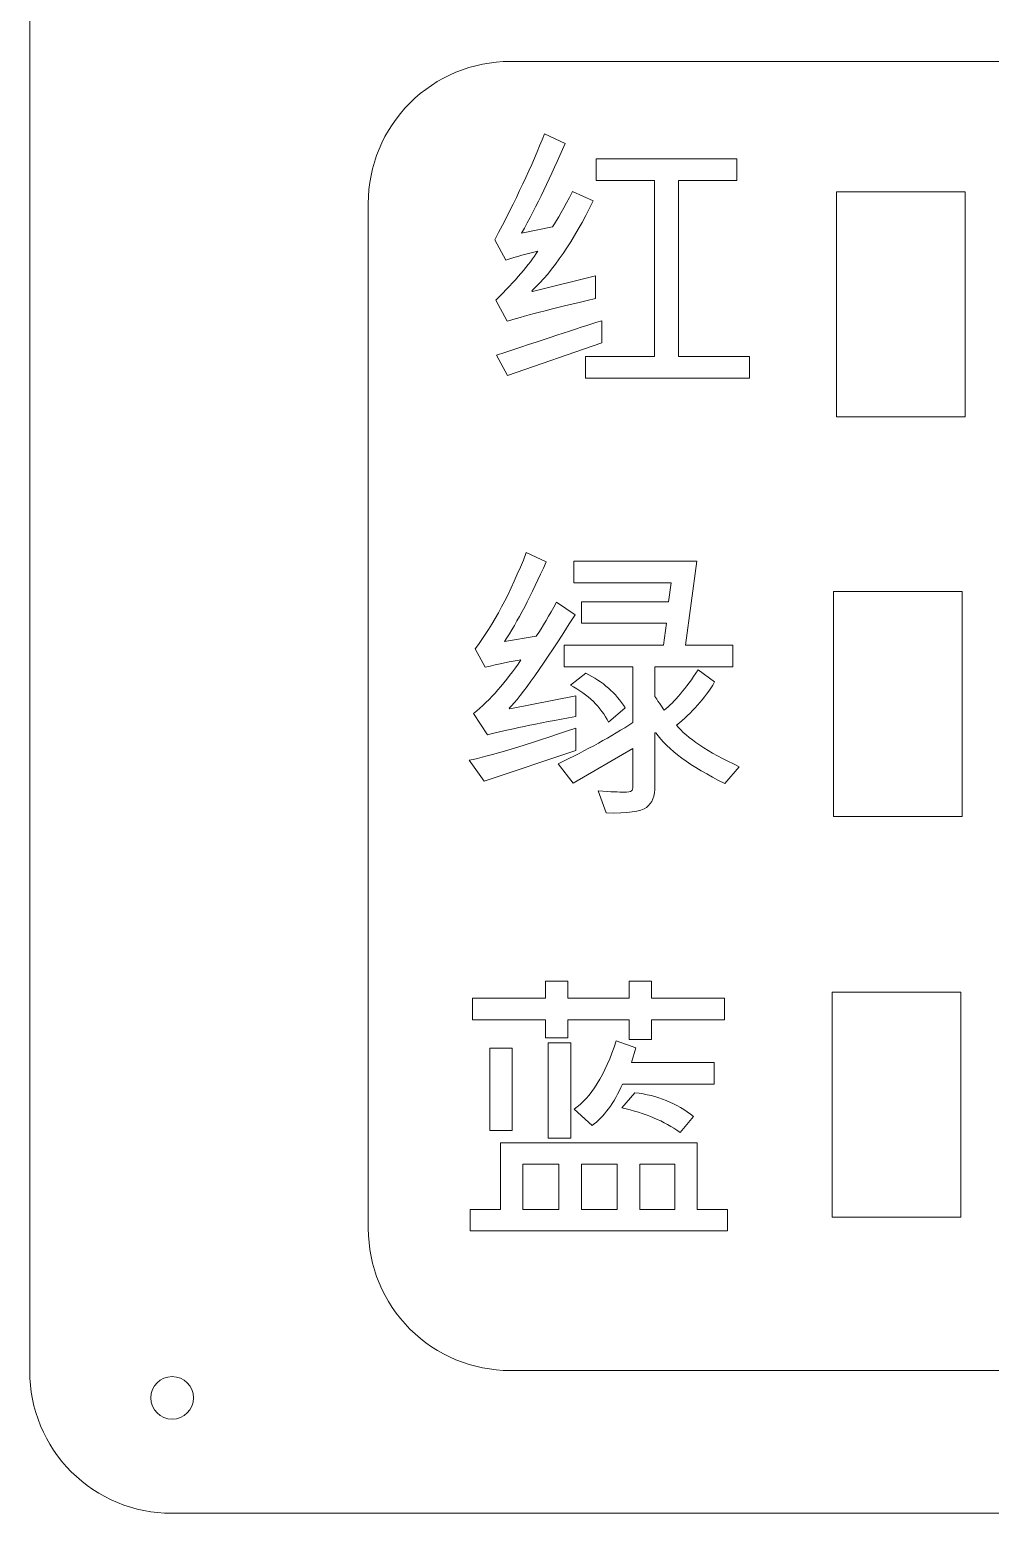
# Model space of a CAD drawing. Header units: millimetres. Extents: x 323 to 983, y 59 to 560.
# Drawn here: x 322.8 to 390.4, y 58.6 to 163 of the extents above; entities that cross this region are included whole.
import ezdxf

# ---------------------------------------------------------------- set-up
doc = ezdxf.new("R2010")
doc.units = ezdxf.units.MM
doc.header["$MEASUREMENT"] = 0
doc.layers.add('layer 1', color=7, linetype='Continuous')

msp = doc.modelspace()

# ---------------------------------------------------------------- linework, layer by layer
at = {"layer": 'layer 1', "color": 142, "lineweight": 9}
for points, knots in [([(332.7743, 558.5647), (332.7743, 558.5647), (612.7743, 558.5647), (612.7743, 558.5647), (612.7743, 558.5647), (615.4248, 558.5664), (617.9674, 557.5151), (619.8428, 555.6421), (619.8428, 555.6421), (621.7182, 553.7691), (622.7727, 551.2152), (622.7743, 548.5647), (622.7743, 548.5647), (622.7743, 548.5647), (622.7743, 68.5647), (622.7743, 68.5647), (622.7743, 68.5647), (622.776, 65.9143), (621.7247, 63.3717), (619.8517, 61.4963), (619.8517, 61.4963), (617.9787, 59.6209), (615.4248, 58.5664), (612.7743, 58.5647), (612.7743, 58.5647), (612.7743, 58.5647), (332.7743, 58.5647), (332.7743, 58.5647), (332.7743, 58.5647), (330.1239, 58.5631), (327.5813, 59.6144), (325.7059, 61.4873), (325.7059, 61.4873), (323.8305, 63.3603), (322.776, 65.9143), (322.7743, 68.5647), (322.7743, 68.5647), (322.7743, 68.5647), (322.7743, 548.5647), (322.7743, 548.5647), (322.7743, 548.5647), (322.7727, 551.2152), (323.824, 553.7578), (325.6969, 555.6332), (325.6969, 555.6332), (327.5699, 557.5086), (330.1239, 558.5631), (332.7743, 558.5647)], [0, 0, 0, 0, 0.08333333, 0.08333333, 0.08333333, 0.08333333, 0.16666667, 0.16666667, 0.16666667, 0.16666667, 0.25, 0.25, 0.25, 0.25, 0.33333333, 0.33333333, 0.33333333, 0.33333333, 0.41666667, 0.41666667, 0.41666667, 0.41666667, 0.5, 0.5, 0.5, 0.5, 0.58333333, 0.58333333, 0.58333333, 0.58333333, 0.66666667, 0.66666667, 0.66666667, 0.66666667, 0.75, 0.75, 0.75, 0.75, 0.83333333, 0.83333333, 0.83333333, 0.83333333, 0.91666667, 0.91666667, 0.91666667, 0.91666667, 1, 1, 1, 1]), ([(332.8065, 68.1919), (331.9781, 68.1919), (331.3065, 67.5204), (331.3065, 66.692), (331.3065, 66.692), (331.3065, 65.8635), (331.9781, 65.192), (332.8065, 65.1919), (332.8065, 65.1919), (333.6349, 65.1919), (334.3065, 65.8635), (334.3065, 66.6919), (334.3065, 66.6919), (334.3065, 67.5204), (333.6349, 68.1919), (332.8065, 68.1919)], [0, 0, 0, 0, 0.25, 0.25, 0.25, 0.25, 0.5, 0.5, 0.5, 0.5, 0.75, 0.75, 0.75, 0.75, 1, 1, 1, 1]), ([(332.8065, 68.1919), (331.9781, 68.1919), (331.3065, 67.5204), (331.3065, 66.6919), (331.3065, 66.6919), (331.3065, 65.8635), (331.9781, 65.192), (332.8065, 65.1919), (332.8065, 65.1919), (333.6349, 65.1919), (334.3065, 65.8635), (334.3065, 66.6919), (334.3065, 66.6919), (334.3065, 67.5204), (333.6349, 68.1919), (332.8065, 68.1919)], [0, 0, 0, 0, 0.25, 0.25, 0.25, 0.25, 0.5, 0.5, 0.5, 0.5, 0.75, 0.75, 0.75, 0.75, 1, 1, 1, 1]), ([(332.8065, 68.1919), (331.9781, 68.1919), (331.3065, 67.5204), (331.3065, 66.6919), (331.3065, 66.6919), (331.3065, 65.8635), (331.9781, 65.1919), (332.8065, 65.1919), (332.8065, 65.1919), (333.6349, 65.1919), (334.3065, 65.8635), (334.3065, 66.6919), (334.3065, 66.6919), (334.3065, 67.5204), (333.6349, 68.1919), (332.8065, 68.1919)], [0, 0, 0, 0, 0.25, 0.25, 0.25, 0.25, 0.5, 0.5, 0.5, 0.5, 0.75, 0.75, 0.75, 0.75, 1, 1, 1, 1]), ([(332.8065, 68.1919), (331.9781, 68.1919), (331.3065, 67.5204), (331.3065, 66.6919), (331.3065, 66.6919), (331.3065, 65.8635), (331.9781, 65.1919), (332.8065, 65.1919), (332.8065, 65.1919), (333.6349, 65.1919), (334.3065, 65.8635), (334.3065, 66.6919), (334.3065, 66.6919), (334.3065, 67.5204), (333.6349, 68.1919), (332.8065, 68.1919)], [0, 0, 0, 0, 0.25, 0.25, 0.25, 0.25, 0.5, 0.5, 0.5, 0.5, 0.75, 0.75, 0.75, 0.75, 1, 1, 1, 1]), ([(332.8065, 68.1919), (331.9781, 68.1919), (331.3065, 67.5204), (331.3065, 66.6919), (331.3065, 66.6919), (331.3065, 65.8635), (331.9781, 65.1919), (332.8065, 65.1919), (332.8065, 65.1919), (333.6349, 65.1919), (334.3065, 65.8635), (334.3065, 66.6919), (334.3065, 66.6919), (334.3065, 67.5204), (333.6349, 68.1919), (332.8065, 68.1919)], [0, 0, 0, 0, 0.25, 0.25, 0.25, 0.25, 0.5, 0.5, 0.5, 0.5, 0.75, 0.75, 0.75, 0.75, 1, 1, 1, 1]), ([(332.8065, 68.1919), (331.9781, 68.1919), (331.3065, 67.5204), (331.3065, 66.6919), (331.3065, 66.6919), (331.3065, 65.8635), (331.9781, 65.1919), (332.8065, 65.1919), (332.8065, 65.1919), (333.6349, 65.1919), (334.3065, 65.8635), (334.3065, 66.6919), (334.3065, 66.6919), (334.3065, 67.5204), (333.6349, 68.1919), (332.8065, 68.1919)], [0, 0, 0, 0, 0.25, 0.25, 0.25, 0.25, 0.5, 0.5, 0.5, 0.5, 0.75, 0.75, 0.75, 0.75, 1, 1, 1, 1]), ([(332.8065, 68.1919), (331.9781, 68.1919), (331.3065, 67.5204), (331.3065, 66.6919), (331.3065, 66.6919), (331.3065, 65.8635), (331.9781, 65.1919), (332.8065, 65.1919), (332.8065, 65.1919), (333.6349, 65.1919), (334.3065, 65.8635), (334.3065, 66.6919), (334.3065, 66.6919), (334.3065, 67.5204), (333.6349, 68.1919), (332.8065, 68.1919)], [0, 0, 0, 0, 0.25, 0.25, 0.25, 0.25, 0.5, 0.5, 0.5, 0.5, 0.75, 0.75, 0.75, 0.75, 1, 1, 1, 1]), ([(332.8065, 68.1919), (331.9781, 68.1919), (331.3065, 67.5204), (331.3065, 66.6919), (331.3065, 66.6919), (331.3065, 65.8635), (331.9781, 65.1919), (332.8065, 65.1919), (332.8065, 65.1919), (333.6349, 65.1919), (334.3065, 65.8635), (334.3065, 66.6919), (334.3065, 66.6919), (334.3065, 67.5204), (333.6349, 68.1919), (332.8065, 68.1919)], [0, 0, 0, 0, 0.25, 0.25, 0.25, 0.25, 0.5, 0.5, 0.5, 0.5, 0.75, 0.75, 0.75, 0.75, 1, 1, 1, 1]), ([(332.8065, 68.1919), (331.9781, 68.1919), (331.3065, 67.5204), (331.3065, 66.6919), (331.3065, 66.6919), (331.3065, 65.8635), (331.9781, 65.1919), (332.8065, 65.1919), (332.8065, 65.1919), (333.6349, 65.1919), (334.3065, 65.8635), (334.3065, 66.6919), (334.3065, 66.6919), (334.3065, 67.5204), (333.6349, 68.1919), (332.8065, 68.1919)], [0, 0, 0, 0, 0.25, 0.25, 0.25, 0.25, 0.5, 0.5, 0.5, 0.5, 0.75, 0.75, 0.75, 0.75, 1, 1, 1, 1]), ([(332.8065, 68.1919), (331.9781, 68.1919), (331.3065, 67.5204), (331.3065, 66.6919), (331.3065, 66.6919), (331.3065, 65.8635), (331.9781, 65.1919), (332.8065, 65.1919), (332.8065, 65.1919), (333.6349, 65.1919), (334.3065, 65.8635), (334.3065, 66.6919), (334.3065, 66.6919), (334.3065, 67.5204), (333.6349, 68.1919), (332.8065, 68.1919)], [0, 0, 0, 0, 0.25, 0.25, 0.25, 0.25, 0.5, 0.5, 0.5, 0.5, 0.75, 0.75, 0.75, 0.75, 1, 1, 1, 1]), ([(332.8065, 68.1919), (331.9781, 68.1919), (331.3065, 67.5204), (331.3065, 66.6919), (331.3065, 66.6919), (331.3065, 65.8635), (331.9781, 65.1919), (332.8065, 65.1919), (332.8065, 65.1919), (333.6349, 65.1919), (334.3065, 65.8635), (334.3065, 66.6919), (334.3065, 66.6919), (334.3065, 67.5204), (333.6349, 68.1919), (332.8065, 68.1919)], [0, 0, 0, 0, 0.25, 0.25, 0.25, 0.25, 0.5, 0.5, 0.5, 0.5, 0.75, 0.75, 0.75, 0.75, 1, 1, 1, 1]), ([(332.8065, 68.1919), (331.9781, 68.1919), (331.3065, 67.5204), (331.3065, 66.6919), (331.3065, 66.6919), (331.3065, 65.8635), (331.9781, 65.1919), (332.8065, 65.1919), (332.8065, 65.1919), (333.6349, 65.1919), (334.3065, 65.8635), (334.3065, 66.6919), (334.3065, 66.6919), (334.3065, 67.5204), (333.6349, 68.1919), (332.8065, 68.1919)], [0, 0, 0, 0, 0.25, 0.25, 0.25, 0.25, 0.5, 0.5, 0.5, 0.5, 0.75, 0.75, 0.75, 0.75, 1, 1, 1, 1]), ([(332.8065, 68.1919), (331.9781, 68.1919), (331.3065, 67.5204), (331.3065, 66.6919), (331.3065, 66.6919), (331.3065, 65.8635), (331.9781, 65.1919), (332.8065, 65.1919), (332.8065, 65.1919), (333.6349, 65.1919), (334.3065, 65.8635), (334.3065, 66.6919), (334.3065, 66.6919), (334.3065, 67.5204), (333.6349, 68.1919), (332.8065, 68.1919)], [0, 0, 0, 0, 0.25, 0.25, 0.25, 0.25, 0.5, 0.5, 0.5, 0.5, 0.75, 0.75, 0.75, 0.75, 1, 1, 1, 1]), ([(332.8065, 68.1919), (331.9781, 68.1919), (331.3065, 67.5204), (331.3065, 66.6919), (331.3065, 66.6919), (331.3065, 65.8635), (331.9781, 65.1919), (332.8065, 65.1919), (332.8065, 65.1919), (333.6349, 65.1919), (334.3065, 65.8635), (334.3065, 66.6919), (334.3065, 66.6919), (334.3065, 67.5204), (333.6349, 68.1919), (332.8065, 68.1919)], [0, 0, 0, 0, 0.25, 0.25, 0.25, 0.25, 0.5, 0.5, 0.5, 0.5, 0.75, 0.75, 0.75, 0.75, 1, 1, 1, 1]), ([(332.8065, 68.1919), (331.9781, 68.1919), (331.3065, 67.5204), (331.3065, 66.6919), (331.3065, 66.6919), (331.3065, 65.8635), (331.9781, 65.1919), (332.8065, 65.1919), (332.8065, 65.1919), (333.6349, 65.1919), (334.3065, 65.8635), (334.3065, 66.6919), (334.3065, 66.6919), (334.3065, 67.5204), (333.6349, 68.1919), (332.8065, 68.1919)], [0, 0, 0, 0, 0.25, 0.25, 0.25, 0.25, 0.5, 0.5, 0.5, 0.5, 0.75, 0.75, 0.75, 0.75, 1, 1, 1, 1]), ([(332.8065, 68.1919), (331.9781, 68.1919), (331.3065, 67.5204), (331.3065, 66.6919), (331.3065, 66.6919), (331.3065, 65.8635), (331.9781, 65.1919), (332.8065, 65.1919), (332.8065, 65.1919), (333.6349, 65.1919), (334.3065, 65.8635), (334.3065, 66.6919), (334.3065, 66.6919), (334.3065, 67.5204), (333.6349, 68.1919), (332.8065, 68.1919)], [0, 0, 0, 0, 0.25, 0.25, 0.25, 0.25, 0.5, 0.5, 0.5, 0.5, 0.75, 0.75, 0.75, 0.75, 1, 1, 1, 1]), ([(332.8065, 68.1919), (331.9781, 68.1919), (331.3065, 67.5204), (331.3065, 66.6919), (331.3065, 66.6919), (331.3065, 65.8635), (331.9781, 65.1919), (332.8065, 65.1919), (332.8065, 65.1919), (333.6349, 65.1919), (334.3065, 65.8635), (334.3065, 66.6919), (334.3065, 66.6919), (334.3065, 67.5204), (333.6349, 68.1919), (332.8065, 68.1919)], [0, 0, 0, 0, 0.25, 0.25, 0.25, 0.25, 0.5, 0.5, 0.5, 0.5, 0.75, 0.75, 0.75, 0.75, 1, 1, 1, 1]), ([(332.8065, 68.1919), (331.9781, 68.1919), (331.3065, 67.5204), (331.3065, 66.6919), (331.3065, 66.6919), (331.3065, 65.8635), (331.9781, 65.1919), (332.8065, 65.1919), (332.8065, 65.1919), (333.6349, 65.1919), (334.3065, 65.8635), (334.3065, 66.6919), (334.3065, 66.6919), (334.3065, 67.5204), (333.6349, 68.1919), (332.8065, 68.1919)], [0, 0, 0, 0, 0.25, 0.25, 0.25, 0.25, 0.5, 0.5, 0.5, 0.5, 0.75, 0.75, 0.75, 0.75, 1, 1, 1, 1]), ([(332.8065, 68.1919), (331.9781, 68.1919), (331.3065, 67.5204), (331.3065, 66.6919), (331.3065, 66.6919), (331.3065, 65.8635), (331.9781, 65.1919), (332.8065, 65.1919), (332.8065, 65.1919), (333.6349, 65.1919), (334.3065, 65.8635), (334.3065, 66.6919), (334.3065, 66.6919), (334.3065, 67.5204), (333.6349, 68.1919), (332.8065, 68.1919)], [0, 0, 0, 0, 0.25, 0.25, 0.25, 0.25, 0.5, 0.5, 0.5, 0.5, 0.75, 0.75, 0.75, 0.75, 1, 1, 1, 1]), ([(332.8065, 68.1919), (331.9781, 68.1919), (331.3065, 67.5204), (331.3065, 66.6919), (331.3065, 66.6919), (331.3065, 65.8635), (331.9781, 65.1919), (332.8065, 65.1919), (332.8065, 65.1919), (333.6349, 65.1919), (334.3065, 65.8635), (334.3065, 66.6919), (334.3065, 66.6919), (334.3065, 67.5204), (333.6349, 68.1919), (332.8065, 68.1919)], [0, 0, 0, 0, 0.25, 0.25, 0.25, 0.25, 0.5, 0.5, 0.5, 0.5, 0.75, 0.75, 0.75, 0.75, 1, 1, 1, 1]), ([(332.8065, 68.1919), (331.9781, 68.1919), (331.3065, 67.5204), (331.3065, 66.6919), (331.3065, 66.6919), (331.3065, 65.8635), (331.9781, 65.1919), (332.8065, 65.1919), (332.8065, 65.1919), (333.6349, 65.1919), (334.3065, 65.8635), (334.3065, 66.6919), (334.3065, 66.6919), (334.3065, 67.5204), (333.6349, 68.1919), (332.8065, 68.1919)], [0, 0, 0, 0, 0.25, 0.25, 0.25, 0.25, 0.5, 0.5, 0.5, 0.5, 0.75, 0.75, 0.75, 0.75, 1, 1, 1, 1])]:
    msp.add_open_spline(points, degree=3, knots=knots, dxfattribs=at)
at = {"layer": 'layer 1', "lineweight": 9}
for points, knots in [([(383.238, 160.7919), (383.238, 160.7919), (593.3409, 160.7919), (593.3409, 160.7919), (593.3409, 160.7919), (595.9914, 160.7935), (598.534, 159.7422), (600.4094, 157.8693), (600.4094, 157.8693), (602.2847, 155.9963), (603.3393, 153.4423), (603.3409, 150.7919), (603.3409, 150.7919), (603.3409, 150.7919), (603.3409, 78.6181), (603.3409, 78.6181), (603.3409, 78.6181), (603.3426, 75.9676), (602.2913, 73.425), (600.4183, 71.5496), (600.4183, 71.5496), (598.5453, 69.6743), (595.9914, 68.6198), (593.3409, 68.6181), (593.3409, 68.6181), (593.3409, 68.6181), (356.6204, 68.6181), (356.6204, 68.6181), (356.6204, 68.6181), (353.9699, 68.6164), (351.4273, 69.6677), (349.552, 71.5407), (349.552, 71.5407), (347.6766, 73.4137), (346.6221, 75.9676), (346.6204, 78.6181), (346.6204, 78.6181), (346.6204, 78.6181), (346.6204, 150.7919), (346.6204, 150.7919), (346.6204, 150.7919), (346.6188, 153.4423), (347.67, 155.9849), (349.543, 157.8603), (349.543, 157.8603), (351.416, 159.7357), (353.9699, 160.7902), (356.6204, 160.7919), (356.6204, 160.7919), (356.6204, 160.7919), (383.238, 160.7919), (383.238, 160.7919)], [0, 0, 0, 0, 0.07692308, 0.07692308, 0.07692308, 0.07692308, 0.15384615, 0.15384615, 0.15384615, 0.15384615, 0.23076923, 0.23076923, 0.23076923, 0.23076923, 0.30769231, 0.30769231, 0.30769231, 0.30769231, 0.38461538, 0.38461538, 0.38461538, 0.38461538, 0.46153846, 0.46153846, 0.46153846, 0.46153846, 0.53846154, 0.53846154, 0.53846154, 0.53846154, 0.61538462, 0.61538462, 0.61538462, 0.61538462, 0.69230769, 0.69230769, 0.69230769, 0.69230769, 0.76923077, 0.76923077, 0.76923077, 0.76923077, 0.84615385, 0.84615385, 0.84615385, 0.84615385, 0.92307692, 0.92307692, 0.92307692, 0.92307692, 1, 1, 1, 1]), ([(362.623, 144.1054), (359.4286, 143.3449), (357.3557, 142.8102), (356.3973, 142.4977), (356.3973, 142.4977), (356.3973, 142.4977), (355.6057, 143.9838), (355.6057, 143.9838), (355.6057, 143.9838), (356.9598, 145.3449), (357.9494, 146.4977), (358.564, 147.4422), (358.564, 147.4422), (357.7932, 147.2512), (357.0397, 147.0429), (356.3071, 146.8102), (356.3071, 146.8102), (356.3071, 146.8102), (355.5223, 148.2338), (355.5223, 148.2338), (355.5223, 148.2338), (356.9946, 150.9942), (358.1612, 153.4803), (359.0223, 155.6921), (359.0223, 155.6921), (359.0223, 155.6921), (360.4772, 155.0185), (360.4772, 155.0185), (360.4772, 155.0185), (359.5084, 152.7408), (358.4876, 150.6331), (357.4147, 148.6922), (357.4147, 148.6922), (357.4147, 148.6922), (359.6022, 149.1505), (359.6022, 149.1505), (359.6022, 149.1505), (359.9425, 149.654), (360.4077, 150.4838), (360.9945, 151.6435), (360.9945, 151.6435), (360.9945, 151.6435), (362.4598, 150.9803), (362.4598, 150.9803), (362.4598, 150.9803), (361.0709, 148.147), (359.6334, 146.0359), (358.1473, 144.6436), (358.1473, 144.6436), (358.1473, 144.6436), (358.189, 144.6019), (358.189, 144.6019), (358.189, 144.6019), (358.189, 144.6019), (362.623, 145.6922), (362.623, 145.6922), (362.623, 145.6922), (362.623, 145.6922), (362.623, 144.1054), (362.623, 144.1054)], [0, 0, 0, 0, 0.06666667, 0.06666667, 0.06666667, 0.06666667, 0.13333333, 0.13333333, 0.13333333, 0.13333333, 0.2, 0.2, 0.2, 0.2, 0.26666667, 0.26666667, 0.26666667, 0.26666667, 0.33333333, 0.33333333, 0.33333333, 0.33333333, 0.4, 0.4, 0.4, 0.4, 0.46666667, 0.46666667, 0.46666667, 0.46666667, 0.53333333, 0.53333333, 0.53333333, 0.53333333, 0.6, 0.6, 0.6, 0.6, 0.66666667, 0.66666667, 0.66666667, 0.66666667, 0.73333333, 0.73333333, 0.73333333, 0.73333333, 0.8, 0.8, 0.8, 0.8, 0.86666667, 0.86666667, 0.86666667, 0.86666667, 0.93333333, 0.93333333, 0.93333333, 0.93333333, 1, 1, 1, 1]), ([(373.4772, 138.5012), (373.4772, 138.5012), (361.9112, 138.5012), (361.9112, 138.5012), (361.9112, 138.5012), (361.9112, 138.5012), (361.9112, 140.0255), (361.9112, 140.0255), (361.9112, 140.0255), (361.9112, 140.0255), (366.7654, 140.0255), (366.7654, 140.0255), (366.7654, 140.0255), (366.7654, 140.0255), (366.7654, 152.4144), (366.7654, 152.4144), (366.7654, 152.4144), (366.7654, 152.4144), (362.6647, 152.4144), (362.6647, 152.4144), (362.6647, 152.4144), (362.6647, 152.4144), (362.6647, 153.9421), (362.6647, 153.9421), (362.6647, 153.9421), (362.6647, 153.9421), (372.5813, 153.9421), (372.5813, 153.9421), (372.5813, 153.9421), (372.5813, 153.9421), (372.5813, 152.4144), (372.5813, 152.4144), (372.5813, 152.4144), (372.5813, 152.4144), (368.4737, 152.4144), (368.4737, 152.4144), (368.4737, 152.4144), (368.4737, 152.4144), (368.4737, 140.0255), (368.4737, 140.0255), (368.4737, 140.0255), (368.4737, 140.0255), (373.4772, 140.0255), (373.4772, 140.0255), (373.4772, 140.0255), (373.4772, 140.0255), (373.4772, 138.5012), (373.4772, 138.5012)], [0, 0, 0, 0, 0.08333333, 0.08333333, 0.08333333, 0.08333333, 0.16666667, 0.16666667, 0.16666667, 0.16666667, 0.25, 0.25, 0.25, 0.25, 0.33333333, 0.33333333, 0.33333333, 0.33333333, 0.41666667, 0.41666667, 0.41666667, 0.41666667, 0.5, 0.5, 0.5, 0.5, 0.58333333, 0.58333333, 0.58333333, 0.58333333, 0.66666667, 0.66666667, 0.66666667, 0.66666667, 0.75, 0.75, 0.75, 0.75, 0.83333333, 0.83333333, 0.83333333, 0.83333333, 0.91666667, 0.91666667, 0.91666667, 0.91666667, 1, 1, 1, 1]), ([(379.5941, 151.6081), (379.5941, 151.6081), (388.6569, 151.6081), (388.6569, 151.6081), (388.6569, 151.6081), (388.6569, 151.6081), (388.6569, 135.766), (388.6569, 135.766), (388.6569, 135.766), (388.6569, 135.766), (379.5941, 135.766), (379.5941, 135.766), (379.5941, 135.766), (379.5941, 135.766), (379.5941, 151.6081), (379.5941, 151.6081)], [0, 0, 0, 0, 0.25, 0.25, 0.25, 0.25, 0.5, 0.5, 0.5, 0.5, 0.75, 0.75, 0.75, 0.75, 1, 1, 1, 1]), ([(363.0605, 140.9804), (363.0605, 140.9804), (356.4182, 138.6713), (356.4182, 138.6713), (356.4182, 138.6713), (356.4182, 138.6713), (355.6439, 140.1054), (355.6439, 140.1054), (355.6439, 140.1054), (358.8452, 141.1783), (361.3175, 141.9873), (363.0605, 142.5394), (363.0605, 142.5394), (363.0605, 142.5394), (363.0605, 140.9804), (363.0605, 140.9804)], [0, 0, 0, 0, 0.25, 0.25, 0.25, 0.25, 0.5, 0.5, 0.5, 0.5, 0.75, 0.75, 0.75, 0.75, 1, 1, 1, 1]), ([(361.2271, 114.6755), (358.4528, 114.1651), (356.3798, 113.7345), (355.0118, 113.3838), (355.0118, 113.3838), (355.0118, 113.3838), (354.0361, 114.8769), (354.0361, 114.8769), (354.0361, 114.8769), (355.2132, 115.8491), (356.3278, 117.106), (357.3694, 118.6512), (357.3694, 118.6512), (356.6785, 118.5574), (355.8382, 118.3838), (354.8486, 118.1338), (354.8486, 118.1338), (354.8486, 118.1338), (354.1368, 119.4255), (354.1368, 119.4255), (354.1368, 119.4255), (355.4319, 121.1199), (356.6368, 123.3838), (357.7479, 126.2102), (357.7479, 126.2102), (357.7479, 126.2102), (359.1403, 125.5505), (359.1403, 125.5505), (359.1403, 125.5505), (358.109, 123.2171), (357.1298, 121.3491), (356.2028, 119.9428), (356.2028, 119.9428), (356.2028, 119.9428), (358.4493, 120.3213), (358.4493, 120.3213), (358.4493, 120.3213), (358.8972, 120.9984), (359.3729, 121.797), (359.8729, 122.7102), (359.8729, 122.7102), (359.8729, 122.7102), (361.1854, 121.8352), (361.1854, 121.8352), (361.1854, 121.8352), (358.9562, 118.304), (357.4041, 116.1095), (356.5361, 115.2554), (356.5361, 115.2554), (356.5361, 115.2554), (356.5778, 115.2137), (356.5778, 115.2137), (356.5778, 115.2137), (356.5778, 115.2137), (361.2271, 116.1304), (361.2271, 116.1304), (361.2271, 116.1304), (361.2271, 116.1304), (361.2271, 114.6755), (361.2271, 114.6755)], [0, 0, 0, 0, 0.06666667, 0.06666667, 0.06666667, 0.06666667, 0.13333333, 0.13333333, 0.13333333, 0.13333333, 0.2, 0.2, 0.2, 0.2, 0.26666667, 0.26666667, 0.26666667, 0.26666667, 0.33333333, 0.33333333, 0.33333333, 0.33333333, 0.4, 0.4, 0.4, 0.4, 0.46666667, 0.46666667, 0.46666667, 0.46666667, 0.53333333, 0.53333333, 0.53333333, 0.53333333, 0.6, 0.6, 0.6, 0.6, 0.66666667, 0.66666667, 0.66666667, 0.66666667, 0.73333333, 0.73333333, 0.73333333, 0.73333333, 0.8, 0.8, 0.8, 0.8, 0.86666667, 0.86666667, 0.86666667, 0.86666667, 0.93333333, 0.93333333, 0.93333333, 0.93333333, 1, 1, 1, 1]), ([(372.7409, 111.1338), (372.7409, 111.1338), (371.7236, 109.9463), (371.7236, 109.9463), (371.7236, 109.9463), (369.3104, 111.1512), (367.6923, 112.3456), (366.8729, 113.5262), (366.8729, 113.5262), (366.8729, 113.5262), (366.8104, 113.5262), (366.8104, 113.5262), (366.8104, 113.5262), (366.8104, 113.5262), (366.8104, 109.7727), (366.8104, 109.7727), (366.8104, 109.7727), (366.8104, 109.0748), (366.6125, 108.5713), (366.2166, 108.2727), (366.2166, 108.2727), (365.8208, 107.9706), (364.8729, 107.8387), (363.3729, 107.8804), (363.3729, 107.8804), (363.3729, 107.8804), (362.8034, 109.4255), (362.8034, 109.4255), (362.8034, 109.4255), (363.7271, 109.3699), (364.3173, 109.3456), (364.5847, 109.3456), (364.5847, 109.3456), (364.9007, 109.3456), (365.0916, 109.3699), (365.1541, 109.4255), (365.1541, 109.4255), (365.2132, 109.4811), (365.2444, 109.5887), (365.2444, 109.7519), (365.2444, 109.7519), (365.2444, 109.7519), (365.2444, 112.4255), (365.2444, 112.4255), (365.2444, 112.4255), (365.2444, 112.4255), (361.0534, 109.9637), (361.0534, 109.9637), (361.0534, 109.9637), (361.0534, 109.9637), (359.9944, 111.3387), (359.9944, 111.3387), (359.9944, 111.3387), (362.0153, 112.3074), (363.7652, 113.2762), (365.2444, 114.238), (365.2444, 114.238), (365.2444, 114.238), (365.2444, 118.1755), (365.2444, 118.1755), (365.2444, 118.1755), (365.2444, 118.1755), (360.4111, 118.1755), (360.4111, 118.1755), (360.4111, 118.1755), (360.4111, 118.1755), (360.4111, 119.6894), (360.4111, 119.6894), (360.4111, 119.6894), (360.4111, 119.6894), (367.4111, 119.6894), (367.4111, 119.6894), (367.4111, 119.6894), (367.4111, 119.6894), (367.6159, 121.2345), (367.6159, 121.2345), (367.6159, 121.2345), (367.6159, 121.2345), (361.6229, 121.2345), (361.6229, 121.2345), (361.6229, 121.2345), (361.6229, 121.2345), (361.6229, 122.7519), (361.6229, 122.7519), (361.6229, 122.7519), (361.6229, 122.7519), (367.7687, 122.7519), (367.7687, 122.7519), (367.7687, 122.7519), (367.7687, 122.7519), (367.9493, 124.0852), (367.9493, 124.0852), (367.9493, 124.0852), (367.9493, 124.0852), (361.0951, 124.0852), (361.0951, 124.0852), (361.0951, 124.0852), (361.0951, 124.0852), (361.0951, 125.6095), (361.0951, 125.6095), (361.0951, 125.6095), (361.0951, 125.6095), (369.7618, 125.6095), (369.7618, 125.6095), (369.7618, 125.6095), (369.7618, 125.6095), (368.9562, 119.6894), (368.9562, 119.6894), (368.9562, 119.6894), (368.9562, 119.6894), (372.3034, 119.6894), (372.3034, 119.6894), (372.3034, 119.6894), (372.3034, 119.6894), (372.3034, 118.1755), (372.3034, 118.1755), (372.3034, 118.1755), (372.3034, 118.1755), (366.8104, 118.1755), (366.8104, 118.1755), (366.8104, 118.1755), (366.8104, 118.1755), (366.8104, 116.0887), (366.8104, 116.0887), (366.8104, 116.0887), (366.8729, 115.9741), (366.9771, 115.8144), (367.1229, 115.6095), (367.1229, 115.6095), (367.2687, 115.4081), (367.3764, 115.2415), (367.4527, 115.113), (367.4527, 115.113), (368.1854, 115.6963), (368.984, 116.6442), (369.852, 117.9602), (369.852, 117.9602), (369.852, 117.9602), (371.0118, 117.106), (371.0118, 117.106), (371.0118, 117.106), (370.3, 115.9255), (369.4041, 114.9116), (368.3277, 114.0644), (368.3277, 114.0644), (369.0326, 113.1616), (370.5048, 112.1859), (372.7409, 111.1338)], [0, 0, 0, 0, 0.02702703, 0.02702703, 0.02702703, 0.02702703, 0.05405405, 0.05405405, 0.05405405, 0.05405405, 0.08108108, 0.08108108, 0.08108108, 0.08108108, 0.10810811, 0.10810811, 0.10810811, 0.10810811, 0.13513514, 0.13513514, 0.13513514, 0.13513514, 0.16216216, 0.16216216, 0.16216216, 0.16216216, 0.18918919, 0.18918919, 0.18918919, 0.18918919, 0.21621622, 0.21621622, 0.21621622, 0.21621622, 0.24324324, 0.24324324, 0.24324324, 0.24324324, 0.27027027, 0.27027027, 0.27027027, 0.27027027, 0.2972973, 0.2972973, 0.2972973, 0.2972973, 0.32432432, 0.32432432, 0.32432432, 0.32432432, 0.35135135, 0.35135135, 0.35135135, 0.35135135, 0.37837838, 0.37837838, 0.37837838, 0.37837838, 0.40540541, 0.40540541, 0.40540541, 0.40540541, 0.43243243, 0.43243243, 0.43243243, 0.43243243, 0.45945946, 0.45945946, 0.45945946, 0.45945946, 0.48648649, 0.48648649, 0.48648649, 0.48648649, 0.51351351, 0.51351351, 0.51351351, 0.51351351, 0.54054054, 0.54054054, 0.54054054, 0.54054054, 0.56756757, 0.56756757, 0.56756757, 0.56756757, 0.59459459, 0.59459459, 0.59459459, 0.59459459, 0.62162162, 0.62162162, 0.62162162, 0.62162162, 0.64864865, 0.64864865, 0.64864865, 0.64864865, 0.67567568, 0.67567568, 0.67567568, 0.67567568, 0.7027027, 0.7027027, 0.7027027, 0.7027027, 0.72972973, 0.72972973, 0.72972973, 0.72972973, 0.75675676, 0.75675676, 0.75675676, 0.75675676, 0.78378378, 0.78378378, 0.78378378, 0.78378378, 0.81081081, 0.81081081, 0.81081081, 0.81081081, 0.83783784, 0.83783784, 0.83783784, 0.83783784, 0.86486486, 0.86486486, 0.86486486, 0.86486486, 0.89189189, 0.89189189, 0.89189189, 0.89189189, 0.91891892, 0.91891892, 0.91891892, 0.91891892, 0.94594595, 0.94594595, 0.94594595, 0.94594595, 0.97297297, 0.97297297, 0.97297297, 0.97297297, 1, 1, 1, 1]), ([(379.3844, 123.468), (379.3844, 123.468), (388.4472, 123.468), (388.4472, 123.468), (388.4472, 123.468), (388.4472, 123.468), (388.4472, 107.626), (388.4472, 107.626), (388.4472, 107.626), (388.4472, 107.626), (379.3844, 107.626), (379.3844, 107.626), (379.3844, 107.626), (379.3844, 107.626), (379.3844, 123.468), (379.3844, 123.468)], [0, 0, 0, 0, 0.25, 0.25, 0.25, 0.25, 0.5, 0.5, 0.5, 0.5, 0.75, 0.75, 0.75, 0.75, 1, 1, 1, 1]), ([(364.7062, 115.2762), (364.7062, 115.2762), (363.5361, 114.2588), (363.5361, 114.2588), (363.5361, 114.2588), (363.0083, 115.3422), (362.1125, 116.2172), (360.8486, 116.8838), (360.8486, 116.8838), (360.8486, 116.8838), (361.9284, 117.7172), (361.9284, 117.7172), (361.9284, 117.7172), (363.1437, 117.1269), (364.0673, 116.3144), (364.7062, 115.2762)], [0, 0, 0, 0, 0.25, 0.25, 0.25, 0.25, 0.5, 0.5, 0.5, 0.5, 0.75, 0.75, 0.75, 0.75, 1, 1, 1, 1]), ([(361.2271, 112.2727), (361.2271, 112.2727), (354.7861, 110.1061), (354.7861, 110.1061), (354.7861, 110.1061), (354.7861, 110.1061), (353.7201, 111.5922), (353.7201, 111.5922), (353.7201, 111.5922), (355.1507, 111.8699), (357.6541, 112.6269), (361.2271, 113.8595), (361.2271, 113.8595), (361.2271, 113.8595), (361.2271, 112.2727), (361.2271, 112.2727)], [0, 0, 0, 0, 0.25, 0.25, 0.25, 0.25, 0.5, 0.5, 0.5, 0.5, 0.75, 0.75, 0.75, 0.75, 1, 1, 1, 1]), ([(371.714, 93.3023), (371.714, 93.3023), (366.5682, 93.3023), (366.5682, 93.3023), (366.5682, 93.3023), (366.5682, 93.3023), (366.5682, 91.9273), (366.5682, 91.9273), (366.5682, 91.9273), (366.5682, 91.9273), (364.9814, 91.9273), (364.9814, 91.9273), (364.9814, 91.9273), (364.9814, 91.9273), (364.9814, 93.3023), (364.9814, 93.3023), (364.9814, 93.3023), (364.9814, 93.3023), (360.6689, 93.3023), (360.6689, 93.3023), (360.6689, 93.3023), (360.6689, 93.3023), (360.6689, 92.0488), (360.6689, 92.0488), (360.6689, 92.0488), (360.6689, 92.0488), (359.0925, 92.0488), (359.0925, 92.0488), (359.0925, 92.0488), (359.0925, 92.0488), (359.0925, 93.3023), (359.0925, 93.3023), (359.0925, 93.3023), (359.0925, 93.3023), (353.9641, 93.3023), (353.9641, 93.3023), (353.9641, 93.3023), (353.9641, 93.3023), (353.9641, 94.8266), (353.9641, 94.8266), (353.9641, 94.8266), (353.9641, 94.8266), (359.0925, 94.8266), (359.0925, 94.8266), (359.0925, 94.8266), (359.0925, 94.8266), (359.0925, 96.028), (359.0925, 96.028), (359.0925, 96.028), (359.0925, 96.028), (360.6689, 96.028), (360.6689, 96.028), (360.6689, 96.028), (360.6689, 96.028), (360.6689, 94.8266), (360.6689, 94.8266), (360.6689, 94.8266), (360.6689, 94.8266), (364.9814, 94.8266), (364.9814, 94.8266), (364.9814, 94.8266), (364.9814, 94.8266), (364.9814, 96.028), (364.9814, 96.028), (364.9814, 96.028), (364.9814, 96.028), (366.5682, 96.028), (366.5682, 96.028), (366.5682, 96.028), (366.5682, 96.028), (366.5682, 94.8266), (366.5682, 94.8266), (366.5682, 94.8266), (366.5682, 94.8266), (371.714, 94.8266), (371.714, 94.8266), (371.714, 94.8266), (371.714, 94.8266), (371.714, 93.3023), (371.714, 93.3023)], [0, 0, 0, 0, 0.05, 0.05, 0.05, 0.05, 0.1, 0.1, 0.1, 0.1, 0.15, 0.15, 0.15, 0.15, 0.2, 0.2, 0.2, 0.2, 0.25, 0.25, 0.25, 0.25, 0.3, 0.3, 0.3, 0.3, 0.35, 0.35, 0.35, 0.35, 0.4, 0.4, 0.4, 0.4, 0.45, 0.45, 0.45, 0.45, 0.5, 0.5, 0.5, 0.5, 0.55, 0.55, 0.55, 0.55, 0.6, 0.6, 0.6, 0.6, 0.65, 0.65, 0.65, 0.65, 0.7, 0.7, 0.7, 0.7, 0.75, 0.75, 0.75, 0.75, 0.8, 0.8, 0.8, 0.8, 0.85, 0.85, 0.85, 0.85, 0.9, 0.9, 0.9, 0.9, 0.95, 0.95, 0.95, 0.95, 1, 1, 1, 1]), ([(379.2915, 95.2688), (379.2915, 95.2688), (388.3543, 95.2688), (388.3543, 95.2688), (388.3543, 95.2688), (388.3543, 95.2688), (388.3543, 79.4267), (388.3543, 79.4267), (388.3543, 79.4267), (388.3543, 79.4267), (379.2915, 79.4267), (379.2915, 79.4267), (379.2915, 79.4267), (379.2915, 79.4267), (379.2915, 95.2688), (379.2915, 95.2688)], [0, 0, 0, 0, 0.25, 0.25, 0.25, 0.25, 0.5, 0.5, 0.5, 0.5, 0.75, 0.75, 0.75, 0.75, 1, 1, 1, 1]), ([(356.7523, 85.5106), (356.7523, 85.5106), (355.1759, 85.5106), (355.1759, 85.5106), (355.1759, 85.5106), (355.1759, 85.5106), (355.1759, 91.3058), (355.1759, 91.3058), (355.1759, 91.3058), (355.1759, 91.3058), (356.7523, 91.3058), (356.7523, 91.3058), (356.7523, 91.3058), (356.7523, 91.3058), (356.7523, 85.5106), (356.7523, 85.5106)], [0, 0, 0, 0, 0.25, 0.25, 0.25, 0.25, 0.5, 0.5, 0.5, 0.5, 0.75, 0.75, 0.75, 0.75, 1, 1, 1, 1]), ([(360.8807, 84.9898), (360.8807, 84.9898), (359.2939, 84.9898), (359.2939, 84.9898), (359.2939, 84.9898), (359.2939, 84.9898), (359.2939, 91.6946), (359.2939, 91.6946), (359.2939, 91.6946), (359.2939, 91.6946), (360.8807, 91.6946), (360.8807, 91.6946), (360.8807, 91.6946), (360.8807, 91.6946), (360.8807, 84.9898), (360.8807, 84.9898)], [0, 0, 0, 0, 0.25, 0.25, 0.25, 0.25, 0.5, 0.5, 0.5, 0.5, 0.75, 0.75, 0.75, 0.75, 1, 1, 1, 1]), ([(370.9814, 88.7849), (370.9814, 88.7849), (364.5231, 88.7849), (364.5231, 88.7849), (364.5231, 88.7849), (363.9259, 87.4412), (363.2106, 86.469), (362.3772, 85.8648), (362.3772, 85.8648), (362.3772, 85.8648), (361.1064, 87.0141), (361.1064, 87.0141), (361.1064, 87.0141), (362.2974, 87.8231), (363.2939, 89.4238), (364.0856, 91.8266), (364.0856, 91.8266), (364.0856, 91.8266), (365.4606, 91.3474), (365.4606, 91.3474), (365.4606, 91.3474), (365.4606, 91.3474), (365.155, 90.2988), (365.155, 90.2988), (365.155, 90.2988), (365.155, 90.2988), (370.9814, 90.2988), (370.9814, 90.2988), (370.9814, 90.2988), (370.9814, 90.2988), (370.9814, 88.7849), (370.9814, 88.7849)], [0, 0, 0, 0, 0.125, 0.125, 0.125, 0.125, 0.25, 0.25, 0.25, 0.25, 0.375, 0.375, 0.375, 0.375, 0.5, 0.5, 0.5, 0.5, 0.625, 0.625, 0.625, 0.625, 0.75, 0.75, 0.75, 0.75, 0.875, 0.875, 0.875, 0.875, 1, 1, 1, 1]), ([(369.53, 86.5071), (369.53, 86.5071), (368.5717, 85.3856), (368.5717, 85.3856), (368.5717, 85.3856), (367.4536, 86.1808), (366.089, 86.7571), (364.4814, 87.1148), (364.4814, 87.1148), (364.4814, 87.1148), (365.3981, 88.1738), (365.3981, 88.1738), (365.3981, 88.1738), (366.9502, 88.0037), (368.3286, 87.4481), (369.53, 86.5071)], [0, 0, 0, 0, 0.25, 0.25, 0.25, 0.25, 0.5, 0.5, 0.5, 0.5, 0.75, 0.75, 0.75, 0.75, 1, 1, 1, 1]), ([(371.9189, 78.4481), (371.9189, 78.4481), (353.8009, 78.4481), (353.8009, 78.4481), (353.8009, 78.4481), (353.8009, 78.4481), (353.8009, 79.9655), (353.8009, 79.9655), (353.8009, 79.9655), (353.8009, 79.9655), (355.9189, 79.9655), (355.9189, 79.9655), (355.9189, 79.9655), (355.9189, 79.9655), (355.9189, 84.653), (355.9189, 84.653), (355.9189, 84.653), (355.9189, 84.653), (369.7731, 84.653), (369.7731, 84.653), (369.7731, 84.653), (369.7731, 84.653), (369.7731, 79.9655), (369.7731, 79.9655), (369.7731, 79.9655), (369.7731, 79.9655), (371.9189, 79.9655), (371.9189, 79.9655), (371.9189, 79.9655), (371.9189, 79.9655), (371.9189, 78.4481), (371.9189, 78.4481)], [0, 0, 0, 0, 0.125, 0.125, 0.125, 0.125, 0.25, 0.25, 0.25, 0.25, 0.375, 0.375, 0.375, 0.375, 0.5, 0.5, 0.5, 0.5, 0.625, 0.625, 0.625, 0.625, 0.75, 0.75, 0.75, 0.75, 0.875, 0.875, 0.875, 0.875, 1, 1, 1, 1]), ([(360.0474, 79.9655), (360.0474, 79.9655), (360.0474, 83.1391), (360.0474, 83.1391), (360.0474, 83.1391), (360.0474, 83.1391), (357.5057, 83.1391), (357.5057, 83.1391), (357.5057, 83.1391), (357.5057, 83.1391), (357.5057, 79.9655), (357.5057, 79.9655), (357.5057, 79.9655), (357.5057, 79.9655), (360.0474, 79.9655), (360.0474, 79.9655)], [0, 0, 0, 0, 0.25, 0.25, 0.25, 0.25, 0.5, 0.5, 0.5, 0.5, 0.75, 0.75, 0.75, 0.75, 1, 1, 1, 1]), ([(364.1481, 79.9655), (364.1481, 79.9655), (364.1481, 83.1391), (364.1481, 83.1391), (364.1481, 83.1391), (364.1481, 83.1391), (361.6342, 83.1391), (361.6342, 83.1391), (361.6342, 83.1391), (361.6342, 83.1391), (361.6342, 79.9655), (361.6342, 79.9655), (361.6342, 79.9655), (361.6342, 79.9655), (364.1481, 79.9655), (364.1481, 79.9655)], [0, 0, 0, 0, 0.25, 0.25, 0.25, 0.25, 0.5, 0.5, 0.5, 0.5, 0.75, 0.75, 0.75, 0.75, 1, 1, 1, 1]), ([(368.1967, 79.9655), (368.1967, 79.9655), (368.1967, 83.1391), (368.1967, 83.1391), (368.1967, 83.1391), (368.1967, 83.1391), (365.7349, 83.1391), (365.7349, 83.1391), (365.7349, 83.1391), (365.7349, 83.1391), (365.7349, 79.9655), (365.7349, 79.9655), (365.7349, 79.9655), (365.7349, 79.9655), (368.1967, 79.9655), (368.1967, 79.9655)], [0, 0, 0, 0, 0.25, 0.25, 0.25, 0.25, 0.5, 0.5, 0.5, 0.5, 0.75, 0.75, 0.75, 0.75, 1, 1, 1, 1])]:
    msp.add_open_spline(points, degree=3, knots=knots, dxfattribs=at)
at = {"layer": 'layer 1', "color": 142, "lineweight": 9}
for points in [[(332.8065, 68.1919), (332.8065, 68.1919), (332.8065, 68.1919), (332.8065, 68.1919)], [(332.8065, 68.1919), (332.8065, 68.1919), (332.8065, 68.1919), (332.8065, 68.1919)], [(331.3065, 66.692), (331.3065, 66.692), (331.3065, 66.6919), (331.3065, 66.6919)], [(334.3065, 66.6919), (334.3065, 66.6919), (334.3065, 66.6919), (334.3065, 66.6919)], [(332.8065, 65.1919), (332.8065, 65.1919), (332.8065, 65.1919), (332.8065, 65.1919)]]:
    msp.add_open_spline(points, degree=3, dxfattribs=at)

doc.saveas('drawing.dxf')
